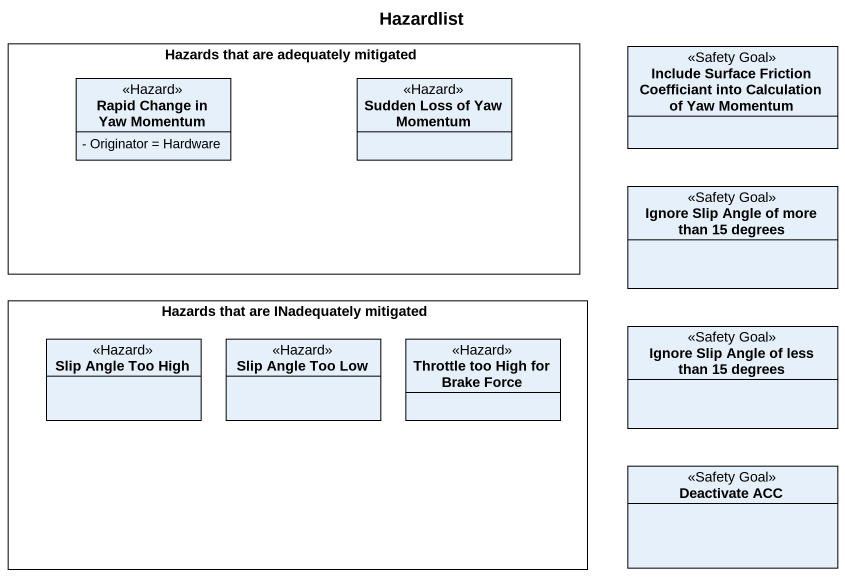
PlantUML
@startuml
title Hazardlist
hide circle
hide empty members
skinparam classAttributeIconSize 0
rectangle "Hazards that are adequately mitigated" as Hazards_that_are_adequately {
  class "Rapid Change in Yaw Momentum" as Rapid_Change_in_Yaw_Momentum <<Hazard>> {
    - Originator = Hardware
  }
  class "Sudden Loss of Yaw Momentum" as Sudden_Loss_of_Yaw_Momentum <<Hazard>>
}
class "Include Surface Friction Coefficiant into Calculation of Yaw Momentum" as Include_Surface_Friction <<Safety Goal>>
class "Ignore Slip Angle of more than 15 degrees" as Ignore_Slip_Angle_of_more <<Safety Goal>>
rectangle "Hazards that are INadequately mitigated" as Hazards_that_are {
  class "Slip Angle Too High" as Slip_Angle_Too_High <<Hazard>>
  class "Slip Angle Too Low" as Slip_Angle_Too_Low <<Hazard>>
  class "Throttle too High for Brake Force" as Throttle_too_High_for_Brake <<Hazard>>
}
class "Ignore Slip Angle of less than 15 degrees" as Ignore_Slip_Angle_of_less <<Safety Goal>>
class "Deactivate ACC" as Deactivate_ACC <<Safety Goal>>
@enduml
